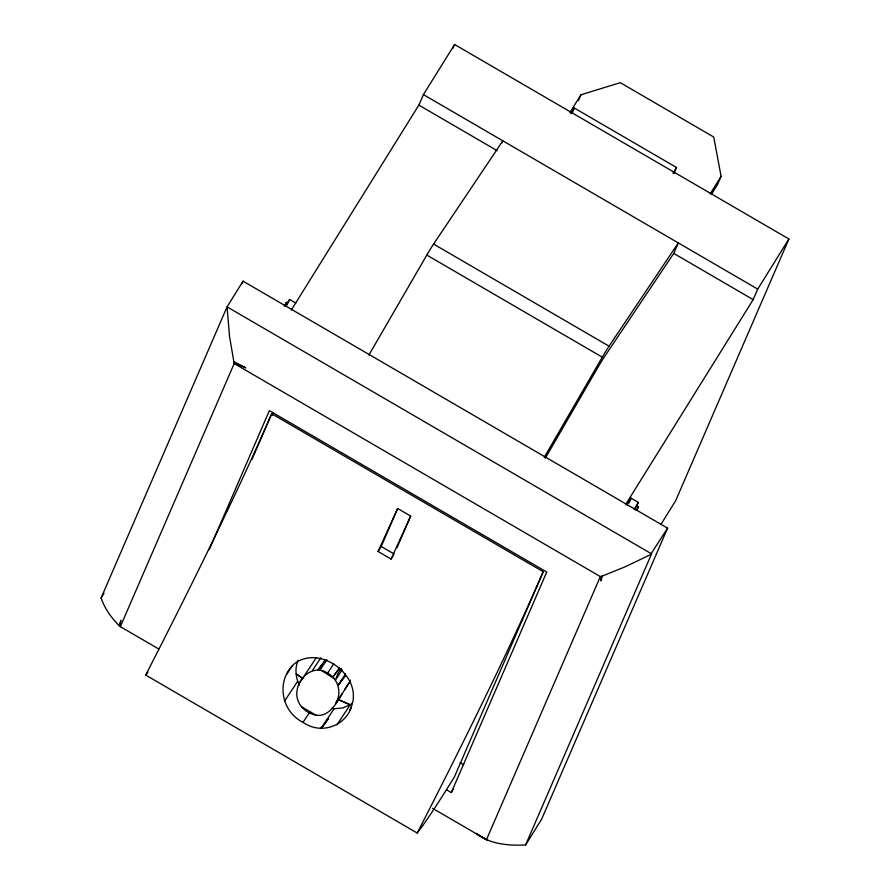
<?xml version="1.0" encoding="UTF-8"?>
<svg xmlns="http://www.w3.org/2000/svg" width="890" height="890" viewBox="0 0 890 890"><rect width="100%" height="100%" fill="white"/><g stroke="black" fill="none" stroke-linecap="round" stroke-linejoin="round"><path stroke-width="1.33" d="M602.341 576.086L601.195 576.42L600.973 580.892L602.341 576.086L625.125 566.808L650.49 554.67L667.578 528.159L243.059 281.173L227.061 306.872L101.093 597.969C104.753 608.66 112.029 619.051 120.35 626.66L158.643 648.932M119.75 626.382L120.895 620.419L119.127 625.893M349.581 710.365C366.891 679.381 321.457 643.125 294.445 663.706C275.711 680.338 281.017 711.588 303.023 722.302C319.688 734.361 343.707 727.33 351.083 708.095M298.106 660.247C294.668 668.112 295.602 677.646 299.418 685.189M338.99 698.45L335.942 702.933C342.127 692.665 338.144 678.669 327.609 673.152C314.682 664.174 298.851 676.3 297.093 690.429C295.135 700.875 302.322 710.765 312.045 714.002C331.77 721.812 340.358 693.777 349.436 682.53L350.282 680.138M241.969 283.71L243.059 281.173M120.35 626.66L234.192 363.543L229.553 336.654L227.061 306.872L651.58 553.858L525.601 844.966C508.869 845.823 489.856 844.287 476.083 833.441L487.92 840.472M284.978 305.804L286.491 302.3L287.948 303.145L286.502 305.481M288.482 301.91L289.561 299.441L295.814 303.078M209.25 549.608L269.37 410.657L546.738 572.036L451.308 792.567L446.502 789.775M251.837 459.629L271.684 413.761L543.212 571.736L454.445 776.87L446.435 789.73A127.826 7.621 -59.8 0 1 417.21 833.04L145.693 675.065A1260.385 75.16 -59.8 0 0 271.684 413.761M272.129 415.552L273.23 413.005M291.23 310.154L418.867 105.109L423.418 94.607L454.612 44.5L788.907 238.998L675.599 500.836L661.092 524.154M452.966 48.316L454.612 44.5M501.815 143.145L502.828 140.82L433.586 244.071A16.921 1.012 -59.8 0 0 426.811 255.074L368.849 355.143M393.614 555.06L391.077 559.065L378.061 551.489L381.232 546.493L397.674 508.49L410.691 516.067L396.984 547.728M572.248 112.885L574.339 108.046L676.522 167.498L673.908 173.55M578.389 100.681L580.948 94.785L620.297 82.67L713.724 137.038L721.089 176.32L717.507 184.586L711.655 193.998M545.292 458.205L597.735 367.67A16.921 1.012 -59.8 0 1 604.51 356.668L673.752 253.405L678.302 242.903L609.049 346.166A16.921 1.012 -59.8 0 0 602.285 357.168L544.313 457.238M629.074 502.995L631.155 498.189L638.453 502.438L634.67 509.636M487.086 840.104L486.474 839.671L600.338 576.575L601.195 576.42M636.795 510.493L638.308 506.989L636.84 506.143M625.525 504.663L753.163 299.618L757.713 289.117L788.907 238.998M667.578 528.159L541.598 819.267L525.601 844.966M397.674 508.49L378.061 551.489M410.691 516.067L391.077 559.065M101.093 597.969L104.008 593.296M284.322 305.793L286.491 302.3M285.212 306.427L289.561 299.441M569.956 112.44L580.948 94.785M570.779 113.753L574.339 108.046M672.973 173.205L676.522 167.498M710.098 193.976L721.089 176.32M626.805 505.175L631.155 498.189M451.308 792.567L453.488 789.063M634.103 509.425L638.453 502.438M636.127 510.482L638.308 506.989M300.041 682.285L316.317 657.665M327.609 673.152L333.717 663.851M312.479 670.47L320.845 657.766M326.997 659.824L319.777 670.203L321.991 664.83L317.908 670.014L325.428 659.612M339.457 668.212L332.793 677.156L339.335 668.279M341.271 668.423L337.844 673.652L335.397 680.216L342.238 669.758M338.044 685.389L345.064 676L338.044 685.389L345.643 673.841M344.564 689.928L349.436 682.53M286.714 674.242L291.953 666.298M284.388 701.287L297.572 681.484M320.99 728.465L328.299 718.597L325.017 723.526L320.99 728.465L334.117 708.774L342.828 707.928L350.204 704.824L352.106 703.178M336.943 724.783L350.204 704.824L337.855 699.206M303.023 722.302L309.943 711.922M335.942 702.933L342.361 693.355M331.514 708.229L334.117 708.774M337.744 699.473L350.204 704.824M233.859 362.697L245.796 367.87L233.536 361.507M423.418 94.607L757.713 289.117M418.867 105.109L497.098 150.633M673.752 253.405L753.163 299.618M433.586 244.071L609.049 346.166M426.811 255.074L602.285 357.168M234.192 363.543L600.338 576.575M381.232 546.493L394.248 554.07M460.097 762.674L463.701 764.777M301.387 706.727L315.972 715.182M432.629 808.343L486.474 839.671M321.691 670.671L334.217 678.636M302.7 678.436L296.203 673.864L302.645 678.614M543.212 571.736A1260.385 75.16 -59.8 0 1 417.21 833.04M147.951 672.084A127.826 7.621 -59.8 0 1 145.693 675.065"/></g></svg>
